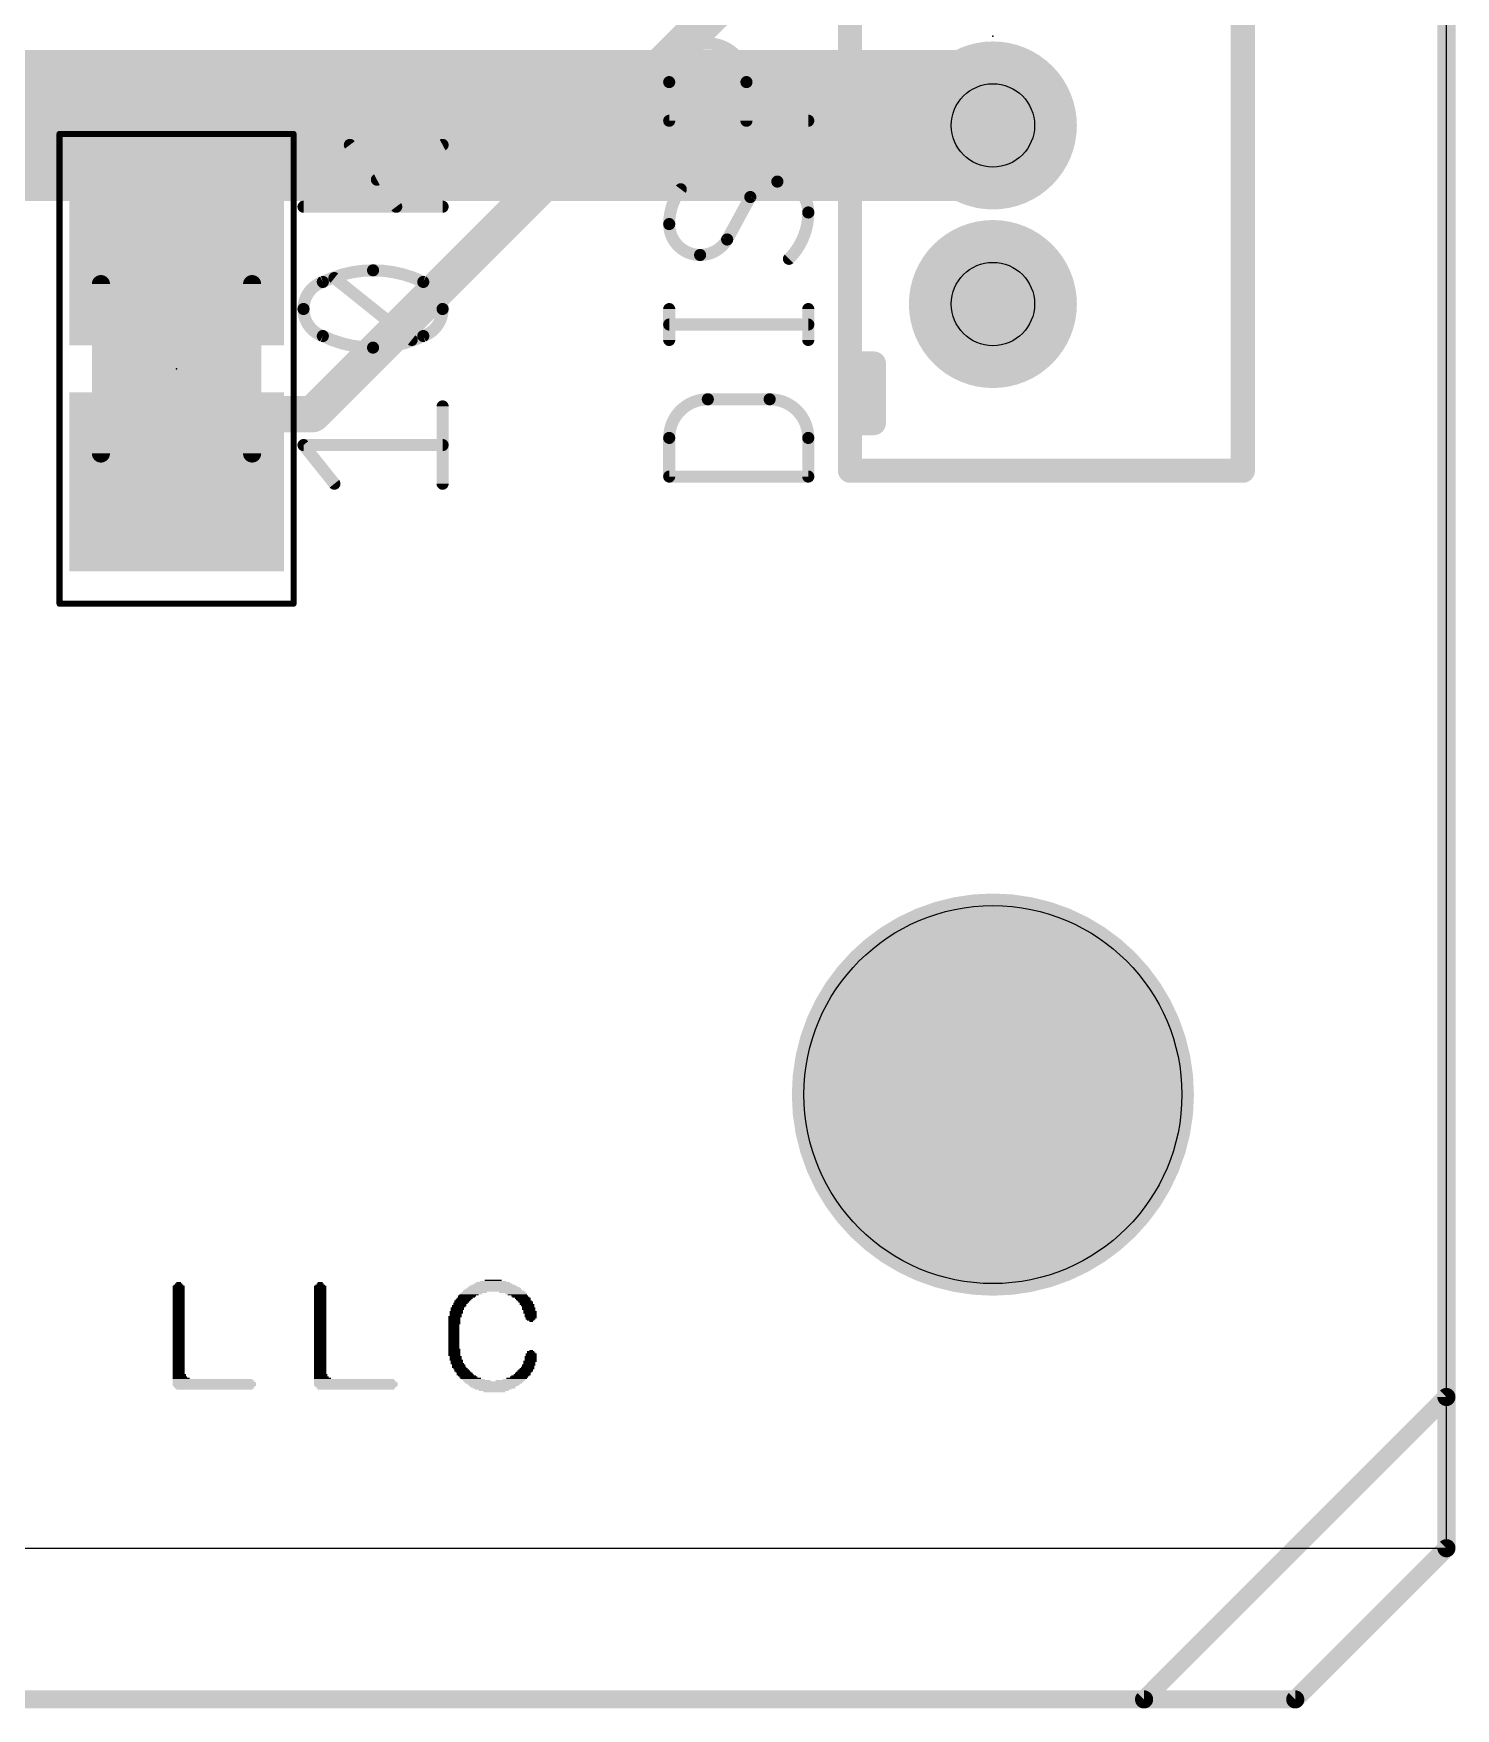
# Model space of a CAD drawing. Extents: x -0.05 to 2.15, y -0.05 to 2.68.
# Drawn here: x 1.683 to 2.153, y -0.053 to 0.501 of the extents above; entities that cross this region are included whole.
import ezdxf

# ---------------------------------------------------------------- set-up
doc = ezdxf.new("R2010")
doc.units = 0
for name, color, linetype in [('1', 12, 'CONTINUOUS'), ('16', 132, 'CONTINUOUS'), ('17', 110, 'CONTINUOUS'), ('20', 31, 'CONTINUOUS'), ('21', 253, 'CONTINUOUS'), ('23', 53, 'CONTINUOUS'), ('25', 253, 'CONTINUOUS'), ('29', 253, 'CONTINUOUS'), ('30', 253, 'CONTINUOUS'), ('31', 253, 'CONTINUOUS'), ('35', 253, 'CONTINUOUS'), ('39', 12, 'CONTINUOUS'), ('44', 253, 'CONTINUOUS'), ('51', 253, 'CONTINUOUS')]:
    doc.layers.add(name, color=color, linetype=linetype)

# ---------------------------------------------------------------- blocks, each defined once
blk = doc.blocks.new('RECT')
blk.add_solid([(-0.5, -0.5), (0.5, -0.5), (-0.5, 0.5), (0.5, 0.5)])
blk = doc.blocks.new('ROUNDP')
at = {"const_width": 0.5}
blk.add_lwpolyline([(0, -0.25, 1), (0, 0.25, 1), (0, -0.25)], format="xyb", dxfattribs=at)

msp = doc.modelspace()

# ---------------------------------------------------------------- linework, layer by layer
at = {"layer": '1'}
for points, const_width in [([(2.15, 0.05), (2.15, 2.25)], 0.006), ([(1.925, 0.525), (1.775, 0.375)], 0.012), ([(1.75, 0.375), (1.73, 0.352598)], 0.012), ([(1.775, 0.375), (1.75, 0.375)], 0.012), ([(2.05, -0.05), (2.15, 0.05)], 0.006), ([(0.05, -0.05), (2.05, -0.05)], 0.006)]:
    msp.add_lwpolyline(points, dxfattribs=dict(at, const_width=const_width))
for points, const_width in [([(1.75, 0.378, 1), (1.75, 0.372)], 0.006), ([(1.752238, 0.373002, 1), (1.747762, 0.376998)], 0.006), ([(1.772879, 0.377121, 1), (1.777121, 0.372879)], 0.006), ([(1.775, 0.372, 1), (1.775, 0.378)], 0.006), ([(1.727762, 0.354596, 1), (1.732238, 0.3506)], 0.006), ([(2.1485, 0.05, 1), (2.1515, 0.05)], 0.003), ([(2.151061, 0.048939, 1), (2.148939, 0.051061)], 0.003), ([(2.048939, -0.048939, 1), (2.051061, -0.051061)], 0.003), ([(2.05, -0.0515, 1), (2.05, -0.0485)], 0.003)]:
    msp.add_lwpolyline(points, format="xyb", dxfattribs=dict(at, const_width=const_width))
at = {"layer": '16'}
for points, const_width in [([(2.15, 0), (2.15, 2.3)], 0.006), ([(1.95, 0.470472), (1.279528, 0.470472)], 0.05), ([(2, 0.470472), (1.95, 0.470472)], 0.05), ([(2.1, -0.05), (2.15, 0)], 0.006), ([(0.05, -0.05), (2.1, -0.05)], 0.006)]:
    msp.add_lwpolyline(points, dxfattribs=dict(at, const_width=const_width))
for points, const_width in [([(1.95, 0.482972, 1), (1.95, 0.457972)], 0.025), ([(1.95, 0.457972, 1), (1.95, 0.482972)], 0.025), ([(2, 0.457972, 1), (2, 0.482972)], 0.025), ([(2.1485, 0, 1), (2.1515, 0)], 0.003), ([(2.151061, -0.001061, 1), (2.148939, 0.001061)], 0.003), ([(2.098939, -0.048939, 1), (2.101061, -0.051061)], 0.003), ([(2.1, -0.0515, 1), (2.1, -0.0485)], 0.003)]:
    msp.add_lwpolyline(points, format="xyb", dxfattribs=dict(at, const_width=const_width))
at = {"layer": '20'}
for p, q in [((2.15, 0), (2.15, 2.3)), ((0, 0), (2.15, 0))]:
    msp.add_line(p, q, dxfattribs=at)
msp.add_circle((2, 0.15), 0.0625, dxfattribs=at)
at = {"layer": '21', "const_width": 0.008}
for points in [[(1.952756, 0.643701), (1.952756, 0.356299)], [(2.082677, 0.643701), (2.082677, 0.356299)], [(1.96063, 0.391732), (1.954724, 0.391732)], [(1.96063, 0.372047), (1.96063, 0.391732)], [(1.96063, 0.372047), (1.954724, 0.372047)], [(2.082677, 0.356299), (1.952756, 0.356299)]]:
    msp.add_lwpolyline(points, dxfattribs=at)
at = {"layer": '21', "const_width": 0.004}
for points in [[(1.954724, 0.393732, 1), (1.954724, 0.389732)], [(1.96263, 0.391732, 1), (1.95863, 0.391732)], [(1.96063, 0.389732, 1), (1.96063, 0.393732)], [(1.954724, 0.374047, 1), (1.954724, 0.370047)], [(1.95863, 0.372047, 1), (1.96263, 0.372047)], [(1.96063, 0.370047, 1), (1.96063, 0.374047)], [(1.952756, 0.358299, 1), (1.952756, 0.354299)], [(2.082677, 0.354299, 1), (2.082677, 0.358299)], [(1.950756, 0.356299, 1), (1.954756, 0.356299)], [(2.080677, 0.356299, 1), (2.084677, 0.356299)]]:
    msp.add_lwpolyline(points, format="xyb", dxfattribs=at)
at = {"layer": '23'}
for p in [(2, 0.5), (1.73, 0.39)]:
    msp.add_point(p, dxfattribs=at)
at = {"layer": '25'}
for points, const_width in [([(1.9185, 0.484806, 1), (1.892945, 0.484806)], 0.004), ([(1.893945, 0.484806, 1), (1.891945, 0.484806)], 0.002), ([(1.891945, 0.484806, 1), (1.893945, 0.484806)], 0.002), ([(1.9195, 0.484806, 1), (1.9175, 0.484806)], 0.002), ([(1.9175, 0.484806, 1), (1.9195, 0.484806)], 0.002), ([(1.892945, 0.473029, 1), (1.892945, 0.471029)], 0.002), ([(1.891945, 0.472029, 1), (1.893945, 0.472029)], 0.002), ([(1.9175, 0.472029, 1), (1.9195, 0.472029)], 0.002), ([(1.938945, 0.471029, 1), (1.938945, 0.473029)], 0.002), ([(1.788133, 0.464633, 1), (1.786533, 0.463433)], 0.002), ([(1.818468, 0.463149, 1), (1.817532, 0.464917)], 0.002), ([(1.79581, 0.453417, 1), (1.796746, 0.451649)], 0.002), ([(1.896778, 0.449362, 0.162281), (1.892945, 0.437862)], 0.004), ([(1.897578, 0.448762, 1), (1.895978, 0.449962)], 0.002), ([(1.928723, 0.451918, 0.265565), (1.919778, 0.446806)], 0.004), ([(1.920656, 0.446328, 1), (1.9189, 0.447285)], 0.002), ([(1.938945, 0.441695, 0.414214), (1.928723, 0.451918)], 0.004), ([(1.928723, 0.452918, 1), (1.928723, 0.450918)], 0.002), ([(1.928723, 0.450918, 1), (1.928723, 0.452918)], 0.002), ([(1.772, 0.444589, 1), (1.772, 0.442589)], 0.002), ([(1.801867, 0.442989, 1), (1.803467, 0.444189)], 0.002), ([(1.818, 0.442589, 1), (1.818, 0.444589)], 0.002), ([(1.918917, 0.447314, 1), (1.92064, 0.446299)], 0.002), ([(1.932556, 0.426362, 0.199996), (1.938945, 0.441695)], 0.004), ([(1.939945, 0.441695, 1), (1.937945, 0.441695)], 0.002), ([(1.892945, 0.437862, 0.414214), (1.903167, 0.42764)], 0.004), ([(1.893945, 0.437862, 1), (1.891945, 0.437862)], 0.002), ([(1.891945, 0.437862, 1), (1.893945, 0.437862)], 0.002), ([(1.937945, 0.441695, 1), (1.939945, 0.441695)], 0.002), ([(1.903167, 0.42764, 0.265567), (1.912112, 0.432751)], 0.004), ([(1.911234, 0.43323, 1), (1.912989, 0.432272)], 0.002), ([(1.912973, 0.432243, 1), (1.91125, 0.433259)], 0.002), ([(1.903167, 0.42864, 1), (1.903167, 0.42664)], 0.002), ([(1.903167, 0.42664, 1), (1.903167, 0.42864)], 0.002), ([(1.931852, 0.427072, 1), (1.93326, 0.425652)], 0.002), ([(1.795, 0.422555, 0.113886), (1.778389, 0.418722)], 0.004), ([(1.782847, 0.420781, 1), (1.781598, 0.419219)], 0.002), ([(1.811611, 0.418722, 0.113886), (1.795, 0.422555)], 0.004), ([(1.795, 0.423555, 1), (1.795, 0.421555)], 0.002), ([(1.795, 0.421555, 1), (1.795, 0.423555)], 0.002), ([(1.778389, 0.418722, 0.320469), (1.772, 0.409778)], 0.004), ([(1.777951, 0.419621, 1), (1.778827, 0.417823)], 0.002), ([(1.778713, 0.417776, 1), (1.778065, 0.419668)], 0.002), ([(1.818, 0.409778, 0.320462), (1.811611, 0.418722)], 0.004), ([(1.811936, 0.419668, 1), (1.811287, 0.417776)], 0.002), ([(1.811173, 0.417823, 1), (1.812049, 0.419621)], 0.002), ([(1.772, 0.409778, 0.320467), (1.778389, 0.400833)], 0.004), ([(1.773, 0.409778, 1), (1.771, 0.409778)], 0.002), ([(1.771, 0.409778, 1), (1.773, 0.409778)], 0.002), ([(1.811611, 0.400833, 0.320461), (1.818, 0.409778)], 0.004), ([(1.819, 0.409778, 1), (1.817, 0.409778)], 0.002), ([(1.817, 0.409778, 1), (1.819, 0.409778)], 0.002), ([(1.893945, 0.409751, 1), (1.891945, 0.409751)], 0.002), ([(1.939945, 0.409751, 1), (1.937945, 0.409751)], 0.002), ([(1.892945, 0.40564, 1), (1.892945, 0.40364)], 0.002), ([(1.938945, 0.40364, 1), (1.938945, 0.40564)], 0.002), ([(1.778389, 0.400833, 0.113886), (1.795, 0.397)], 0.004), ([(1.778827, 0.401732, 1), (1.777951, 0.399934)], 0.002), ([(1.778065, 0.399887, 1), (1.778713, 0.401779)], 0.002), ([(1.795, 0.397, 0.113886), (1.811611, 0.400833)], 0.004), ([(1.795, 0.398, 1), (1.795, 0.396)], 0.002), ([(1.795, 0.396, 1), (1.795, 0.398)], 0.002), ([(1.807153, 0.398774, 1), (1.808403, 0.400336)], 0.002), ([(1.811287, 0.401779, 1), (1.811936, 0.399887)], 0.002), ([(1.812049, 0.399934, 1), (1.811173, 0.401732)], 0.002), ([(1.891945, 0.399529, 1), (1.893945, 0.399529)], 0.002), ([(1.937945, 0.399529, 1), (1.939945, 0.399529)], 0.002), ([(1.819, 0.377555, 1), (1.817, 0.377555)], 0.002), ([(1.905723, 0.379918, 0.414214), (1.892945, 0.36714)], 0.004), ([(1.905723, 0.380918, 1), (1.905723, 0.378918)], 0.002), ([(1.905723, 0.378918, 1), (1.905723, 0.380918)], 0.002), ([(1.938945, 0.36714, 0.414216), (1.926167, 0.379918)], 0.004), ([(1.926167, 0.380918, 1), (1.926167, 0.378918)], 0.002), ([(1.926167, 0.378918, 1), (1.926167, 0.380918)], 0.002), ([(1.772, 0.365778, 1), (1.772, 0.363778)], 0.002), ([(1.772781, 0.365402, 1), (1.771219, 0.364153)], 0.002), ([(1.818, 0.363778, 1), (1.818, 0.365778)], 0.002), ([(1.893945, 0.36714, 1), (1.891945, 0.36714)], 0.002), ([(1.891945, 0.36714, 1), (1.893945, 0.36714)], 0.002), ([(1.939945, 0.36714, 1), (1.937945, 0.36714)], 0.002), ([(1.937945, 0.36714, 1), (1.939945, 0.36714)], 0.002), ([(1.892945, 0.355362, 1), (1.892945, 0.353362)], 0.002), ([(1.891945, 0.354362, 1), (1.893945, 0.354362)], 0.002), ([(1.937945, 0.354362, 1), (1.939945, 0.354362)], 0.002), ([(1.938945, 0.353362, 1), (1.938945, 0.355362)], 0.002), ([(1.781441, 0.351375, 1), (1.783003, 0.352625)], 0.002), ([(1.817, 0.352, 1), (1.819, 0.352)], 0.002)]:
    msp.add_lwpolyline(points, format="xyb", dxfattribs=dict(at, const_width=const_width))
at = {"layer": '25', "const_width": 0.004}
for points in [[(1.892945, 0.472029), (1.892945, 0.484806)], [(1.9185, 0.484806), (1.9185, 0.472029)], [(1.938945, 0.472029), (1.892945, 0.472029)], [(1.787333, 0.464033), (1.802667, 0.443589)], [(1.818, 0.464033), (1.796278, 0.452533)], [(1.919778, 0.446806), (1.912112, 0.432751)], [(1.818, 0.443589), (1.772, 0.443589)], [(1.807778, 0.399555), (1.782222, 0.42)], [(1.892945, 0.399529), (1.892945, 0.409751)], [(1.938945, 0.399529), (1.938945, 0.409751)], [(1.892945, 0.40464), (1.938945, 0.40464)], [(1.818, 0.352), (1.818, 0.377555)], [(1.905723, 0.379918), (1.926167, 0.379918)], [(1.782222, 0.352), (1.772, 0.364778)], [(1.772, 0.364778), (1.818, 0.364778)], [(1.892945, 0.354362), (1.892945, 0.36714)], [(1.938945, 0.36714), (1.938945, 0.354362)], [(1.938945, 0.354362), (1.892945, 0.354362)]]:
    msp.add_lwpolyline(points, dxfattribs=at)
at = {"layer": '29', "const_width": 0.0665}
msp.add_lwpolyline([(2, 0.11675, 1), (2, 0.18325, 1), (2, 0.11675)], format="xyb", dxfattribs=at)
at = {"layer": '30', "const_width": 0.0665}
msp.add_lwpolyline([(2, 0.11675, 1), (2, 0.18325, 1), (2, 0.11675)], format="xyb", dxfattribs=at)
at = {"layer": '39', "const_width": 0.002}
for points in [[(1.691299, 0.312323), (1.691299, 0.467677)], [(1.691299, 0.467677), (1.768701, 0.467677)], [(1.768701, 0.467677), (1.768701, 0.312323)], [(1.768701, 0.312323), (1.691299, 0.312323)]]:
    msp.add_lwpolyline(points, dxfattribs=at)
at = {"layer": '39', "const_width": 0.001}
for points in [[(1.691799, 0.467677, 1), (1.690799, 0.467677)], [(1.691299, 0.468177, 1), (1.691299, 0.467177)], [(1.769201, 0.467677, 1), (1.768201, 0.467677)], [(1.768701, 0.467177, 1), (1.768701, 0.468177)], [(1.691299, 0.312823, 1), (1.691299, 0.311823)], [(1.690799, 0.312323, 1), (1.691799, 0.312323)], [(1.768201, 0.312323, 1), (1.769201, 0.312323)], [(1.768701, 0.311823, 1), (1.768701, 0.312823)]]:
    msp.add_lwpolyline(points, format="xyb", dxfattribs=at)
at = {"layer": '44'}
for centre in [(2, 0.470472), (2, 0.411417)]:
    msp.add_circle(centre, 0.01378, dxfattribs=at)
at = {"layer": '51', "const_width": 0.006}
for points in [[(1.705, 0.418), (1.705, 0.362)], [(1.755, 0.418), (1.755, 0.362)]]:
    msp.add_lwpolyline(points, dxfattribs=at)
at = {"layer": '51', "const_width": 0.003}
for points in [[(1.7065, 0.418, 1), (1.7035, 0.418)], [(1.7565, 0.418, 1), (1.7535, 0.418)], [(1.7035, 0.362, 1), (1.7065, 0.362)], [(1.7535, 0.362, 1), (1.7565, 0.362)]]:
    msp.add_lwpolyline(points, format="xyb", dxfattribs=at)

# ---------------------------------------------------------------- block references
at = {"layer": '1', "xscale": 0.051181, "yscale": 0.062992, "rotation": 90}
for p in [(1.73, 0.427402), (1.73, 0.352598)]:
    msp.add_blockref('RECT', p, dxfattribs=at)
at = {"layer": '17', "xscale": 0.047559, "yscale": 0.047559, "rotation": 90}
for p in [(2, 0.470472), (2, 0.470472), (2, 0.411417), (2, 0.411417)]:
    msp.add_blockref('ROUNDP', p, dxfattribs=at)
at = {"layer": '25', "yscale": 0.0004}
for p, xscale in [((1.8347, 0.0886), 0.0056), ((1.7307, 0.0866), 0.004), ((1.7307, 0.0862), 0.004), ((1.7307, 0.0858), 0.004), ((1.7307, 0.0854), 0.004), ((1.7307, 0.085), 0.004), ((1.7307, 0.0846), 0.004), ((1.7307, 0.0842), 0.004), ((1.7307, 0.0838), 0.004), ((1.7307, 0.0834), 0.004), ((1.7307, 0.083), 0.004), ((1.7307, 0.087), 0.0032), ((1.7307, 0.0874), 0.0024), ((1.7307, 0.0878), 0.0016), ((1.7775, 0.0866), 0.004), ((1.7775, 0.0862), 0.004), ((1.7775, 0.0858), 0.004), ((1.7775, 0.0854), 0.004), ((1.7775, 0.085), 0.004), ((1.7775, 0.0846), 0.004), ((1.7775, 0.0842), 0.004), ((1.7775, 0.0838), 0.004), ((1.7775, 0.0834), 0.004), ((1.7775, 0.083), 0.004), ((1.7775, 0.087), 0.0032), ((1.7775, 0.0874), 0.0024), ((1.7775, 0.0878), 0.0016), ((1.8261, 0.0834), 0.006), ((1.8259, 0.083), 0.0056), ((1.8267, 0.0838), 0.0064), ((1.8275, 0.0842), 0.0072), ((1.8285, 0.0846), 0.0084), ((1.8349, 0.085), 0.0204), ((1.8347, 0.0854), 0.0192), ((1.8349, 0.0858), 0.018), ((1.8349, 0.0862), 0.0172), ((1.8347, 0.0866), 0.016), ((1.8347, 0.087), 0.0144), ((1.8347, 0.0874), 0.0128), ((1.8347, 0.0878), 0.0112), ((1.8347, 0.0882), 0.0088), ((1.8411, 0.0846), 0.0088), ((1.8423, 0.0842), 0.0072), ((1.8427, 0.0838), 0.0064), ((1.8435, 0.0834), 0.0056), ((1.8439, 0.083), 0.0056), ((1.7307, 0.0826), 0.004), ((1.7307, 0.0822), 0.004), ((1.7307, 0.0818), 0.004), ((1.7307, 0.0814), 0.004), ((1.7307, 0.081), 0.004), ((1.7307, 0.0806), 0.004), ((1.7307, 0.0802), 0.004), ((1.7307, 0.0798), 0.004), ((1.7307, 0.0794), 0.004), ((1.7307, 0.079), 0.004), ((1.7307, 0.0786), 0.004), ((1.7307, 0.0782), 0.004), ((1.7307, 0.0778), 0.004), ((1.7307, 0.0774), 0.004), ((1.7775, 0.0826), 0.004), ((1.7775, 0.0822), 0.004), ((1.7775, 0.0818), 0.004), ((1.7775, 0.0814), 0.004), ((1.7775, 0.081), 0.004), ((1.7775, 0.0806), 0.004), ((1.7775, 0.0802), 0.004), ((1.7775, 0.0798), 0.004), ((1.7775, 0.0794), 0.004), ((1.7775, 0.079), 0.004), ((1.7775, 0.0786), 0.004), ((1.7775, 0.0782), 0.004), ((1.7775, 0.0778), 0.004), ((1.7775, 0.0774), 0.004), ((1.8225, 0.0782), 0.0044), ((1.8225, 0.0778), 0.0044), ((1.8223, 0.0774), 0.004), ((1.8229, 0.0794), 0.0044), ((1.8229, 0.079), 0.0044), ((1.8227, 0.0786), 0.004), ((1.8235, 0.0802), 0.0048), ((1.8233, 0.0798), 0.0044), ((1.8239, 0.081), 0.0048), ((1.8237, 0.0806), 0.0044), ((1.8245, 0.0818), 0.0052), ((1.8243, 0.0814), 0.0048), ((1.8249, 0.0822), 0.0052), ((1.8253, 0.0826), 0.0052), ((1.8445, 0.0826), 0.0052), ((1.8447, 0.0822), 0.0048), ((1.8451, 0.0818), 0.0048), ((1.8455, 0.0814), 0.0048), ((1.8457, 0.081), 0.0044), ((1.8459, 0.0806), 0.0048), ((1.8461, 0.0802), 0.0044), ((1.8463, 0.0798), 0.004), ((1.8465, 0.0794), 0.0044), ((1.8465, 0.079), 0.0044), ((1.8467, 0.0786), 0.004), ((1.8469, 0.0782), 0.0044), ((1.8469, 0.0778), 0.0044), ((1.8471, 0.0774), 0.004), ((1.7307, 0.077), 0.004), ((1.7307, 0.0766), 0.004), ((1.7307, 0.0762), 0.004), ((1.7307, 0.0758), 0.004), ((1.7307, 0.0754), 0.004), ((1.7307, 0.075), 0.004), ((1.7307, 0.0746), 0.004), ((1.7307, 0.0742), 0.004), ((1.7307, 0.0738), 0.004), ((1.7307, 0.0734), 0.004), ((1.7307, 0.073), 0.004), ((1.7307, 0.0726), 0.004), ((1.7307, 0.0722), 0.004), ((1.7775, 0.077), 0.004), ((1.7775, 0.0766), 0.004), ((1.7775, 0.0762), 0.004), ((1.7775, 0.0758), 0.004), ((1.7775, 0.0754), 0.004), ((1.7775, 0.075), 0.004), ((1.7775, 0.0746), 0.004), ((1.7775, 0.0742), 0.004), ((1.7775, 0.0738), 0.004), ((1.7775, 0.0734), 0.004), ((1.7775, 0.073), 0.004), ((1.7775, 0.0726), 0.004), ((1.7775, 0.0722), 0.004), ((1.8221, 0.0766), 0.0044), ((1.8219, 0.0762), 0.004), ((1.8219, 0.0758), 0.004), ((1.8219, 0.0754), 0.004), ((1.8219, 0.075), 0.004), ((1.8219, 0.0746), 0.004), ((1.8219, 0.0742), 0.004), ((1.8217, 0.0738), 0.0036), ((1.8217, 0.0734), 0.0036), ((1.8217, 0.073), 0.0036), ((1.8217, 0.0726), 0.0036), ((1.8217, 0.0722), 0.0036), ((1.8223, 0.077), 0.004), ((1.8471, 0.077), 0.004), ((1.8471, 0.0766), 0.004), ((1.8473, 0.0762), 0.0036), ((1.8471, 0.0758), 0.0032), ((1.8471, 0.0754), 0.0024), ((1.8473, 0.075), 0.0012), ((1.7307, 0.0718), 0.004), ((1.7307, 0.0714), 0.004), ((1.7307, 0.071), 0.004), ((1.7307, 0.0706), 0.004), ((1.7307, 0.0702), 0.004), ((1.7307, 0.0698), 0.004), ((1.7307, 0.0694), 0.004), ((1.7307, 0.069), 0.004), ((1.7307, 0.0686), 0.004), ((1.7307, 0.0682), 0.004), ((1.7307, 0.0678), 0.004), ((1.7307, 0.0674), 0.004), ((1.7307, 0.067), 0.004), ((1.7307, 0.0666), 0.004), ((1.7775, 0.0718), 0.004), ((1.7775, 0.0714), 0.004), ((1.7775, 0.071), 0.004), ((1.7775, 0.0706), 0.004), ((1.7775, 0.0702), 0.004), ((1.7775, 0.0698), 0.004), ((1.7775, 0.0694), 0.004), ((1.7775, 0.069), 0.004), ((1.7775, 0.0686), 0.004), ((1.7775, 0.0682), 0.004), ((1.7775, 0.0678), 0.004), ((1.7775, 0.0674), 0.004), ((1.7775, 0.067), 0.004), ((1.7775, 0.0666), 0.004), ((1.8217, 0.0718), 0.0036), ((1.8217, 0.0714), 0.0036), ((1.8217, 0.071), 0.0036), ((1.8217, 0.0706), 0.0036), ((1.8217, 0.0702), 0.0036), ((1.8217, 0.0698), 0.0036), ((1.8217, 0.0694), 0.0036), ((1.8217, 0.069), 0.0036), ((1.8217, 0.0686), 0.0036), ((1.8217, 0.0682), 0.0036), ((1.8217, 0.0678), 0.0036), ((1.8217, 0.0674), 0.0036), ((1.8217, 0.067), 0.0036), ((1.8217, 0.0666), 0.0036), ((1.7307, 0.0662), 0.004), ((1.7307, 0.0658), 0.004), ((1.7307, 0.0654), 0.004), ((1.7307, 0.065), 0.004), ((1.7307, 0.0646), 0.004), ((1.7307, 0.0642), 0.004), ((1.7307, 0.0638), 0.004), ((1.7307, 0.0634), 0.004), ((1.7307, 0.063), 0.004), ((1.7307, 0.0626), 0.004), ((1.7307, 0.0622), 0.004), ((1.7307, 0.0618), 0.004), ((1.7307, 0.0614), 0.004), ((1.7307, 0.061), 0.004), ((1.7775, 0.0662), 0.004), ((1.7775, 0.0658), 0.004), ((1.7775, 0.0654), 0.004), ((1.7775, 0.065), 0.004), ((1.7775, 0.0646), 0.004), ((1.7775, 0.0642), 0.004), ((1.7775, 0.0638), 0.004), ((1.7775, 0.0634), 0.004), ((1.7775, 0.063), 0.004), ((1.7775, 0.0626), 0.004), ((1.7775, 0.0622), 0.004), ((1.7775, 0.0618), 0.004), ((1.7775, 0.0614), 0.004), ((1.7775, 0.061), 0.004), ((1.8217, 0.0662), 0.0036), ((1.8219, 0.0658), 0.004), ((1.8219, 0.0654), 0.004), ((1.8219, 0.065), 0.004), ((1.8219, 0.0646), 0.004), ((1.8219, 0.0642), 0.004), ((1.8219, 0.0638), 0.004), ((1.8223, 0.0634), 0.004), ((1.8223, 0.063), 0.004), ((1.8223, 0.0626), 0.004), ((1.8225, 0.0622), 0.0044), ((1.8227, 0.0618), 0.004), ((1.8227, 0.0614), 0.004), ((1.8229, 0.061), 0.0044), ((1.8469, 0.0618), 0.0044), ((1.8467, 0.0614), 0.004), ((1.8467, 0.061), 0.004), ((1.8471, 0.0634), 0.004), ((1.8471, 0.063), 0.004), ((1.8471, 0.0626), 0.004), ((1.8471, 0.0622), 0.004), ((1.8473, 0.0642), 0.0036), ((1.8473, 0.0638), 0.0036), ((1.8471, 0.065), 0.0024), ((1.8473, 0.0646), 0.0028), ((1.8473, 0.0654), 0.0012), ((1.7307, 0.0606), 0.004), ((1.7307, 0.0602), 0.004), ((1.7307, 0.0598), 0.004), ((1.7307, 0.0594), 0.004), ((1.7307, 0.059), 0.004), ((1.7307, 0.0586), 0.004), ((1.7307, 0.0582), 0.004), ((1.7307, 0.0578), 0.004), ((1.7309, 0.0574), 0.0044), ((1.7309, 0.057), 0.0044), ((1.7311, 0.0566), 0.0048), ((1.7315, 0.0562), 0.0056), ((1.7419, 0.0558), 0.0264), ((1.7421, 0.0554), 0.0268), ((1.7775, 0.0606), 0.004), ((1.7775, 0.0602), 0.004), ((1.7775, 0.0598), 0.004), ((1.7775, 0.0594), 0.004), ((1.7775, 0.059), 0.004), ((1.7775, 0.0586), 0.004), ((1.7775, 0.0582), 0.004), ((1.7775, 0.0578), 0.004), ((1.7777, 0.0574), 0.0044), ((1.7777, 0.057), 0.0044), ((1.7779, 0.0566), 0.0048), ((1.7783, 0.0562), 0.0056), ((1.7887, 0.0558), 0.0264), ((1.7889, 0.0554), 0.0268), ((1.8233, 0.0606), 0.0044), ((1.8233, 0.0602), 0.0044), ((1.8235, 0.0598), 0.0048), ((1.8239, 0.0594), 0.0048), ((1.8243, 0.059), 0.0048), ((1.8245, 0.0586), 0.0052), ((1.8249, 0.0582), 0.0052), ((1.8253, 0.0578), 0.0052), ((1.8255, 0.0574), 0.0056), ((1.8261, 0.057), 0.006), ((1.8265, 0.0566), 0.006), ((1.8273, 0.0562), 0.0068), ((1.8281, 0.0558), 0.0076), ((1.8293, 0.0554), 0.0092), ((1.8403, 0.0554), 0.0096), ((1.8417, 0.0558), 0.0076), ((1.8425, 0.0562), 0.0068), ((1.8433, 0.0566), 0.006), ((1.8437, 0.057), 0.006), ((1.8443, 0.0574), 0.0056), ((1.8445, 0.0578), 0.0052), ((1.8449, 0.0582), 0.0052), ((1.8453, 0.0586), 0.0052), ((1.8455, 0.059), 0.0048), ((1.8459, 0.0594), 0.0048), ((1.8461, 0.0598), 0.0044), ((1.8465, 0.0606), 0.0044), ((1.8463, 0.0602), 0.004), ((1.7423, 0.055), 0.0272), ((1.7425, 0.0546), 0.0276), ((1.7425, 0.0542), 0.0276), ((1.7425, 0.0538), 0.0276), ((1.7425, 0.0534), 0.0268), ((1.7425, 0.053), 0.026), ((1.7425, 0.0526), 0.0252), ((1.7891, 0.055), 0.0272), ((1.7893, 0.0546), 0.0276), ((1.7893, 0.0542), 0.0276), ((1.7893, 0.0538), 0.0276), ((1.7893, 0.0534), 0.0268), ((1.7893, 0.053), 0.026), ((1.7893, 0.0526), 0.0252), ((1.8349, 0.055), 0.0196), ((1.8349, 0.0546), 0.0188), ((1.8349, 0.0542), 0.0172), ((1.8349, 0.0538), 0.0164), ((1.8347, 0.0534), 0.0152), ((1.8349, 0.053), 0.014), ((1.8347, 0.0526), 0.012), ((1.8349, 0.0522), 0.01), ((1.8351, 0.0518), 0.0072)]:
    msp.add_blockref('RECT', p, dxfattribs=dict(at, xscale=xscale))
at = {"layer": '29', "rotation": 90}
for name, p, xscale, yscale in [('ROUNDP', (2, 0.470472), 0.055559, 0.055559), ('RECT', (1.73, 0.427402), 0.059181, 0.070992), ('ROUNDP', (2, 0.411417), 0.055559, 0.055559), ('RECT', (1.73, 0.352598), 0.059181, 0.070992)]:
    msp.add_blockref(name, p, dxfattribs=dict(at, xscale=xscale, yscale=yscale))
at = {"layer": '30', "xscale": 0.055559, "yscale": 0.055559, "rotation": 90}
for p in [(2, 0.470472), (2, 0.411417)]:
    msp.add_blockref('ROUNDP', p, dxfattribs=at)
at = {"layer": '31', "xscale": 0.051181, "yscale": 0.062992, "rotation": 90}
for p in [(1.73, 0.427402), (1.73, 0.352598)]:
    msp.add_blockref('RECT', p, dxfattribs=at)
at = {"layer": '35', "xscale": 0.01574, "yscale": 0.047236, "rotation": 90}
msp.add_blockref('RECT', (1.73, 0.39), dxfattribs=at)
at = {"layer": '51', "xscale": 0.014, "yscale": 0.056, "rotation": 90}
for p in [(1.73, 0.424), (1.73, 0.356)]:
    msp.add_blockref('RECT', p, dxfattribs=at)

doc.saveas('drawing.dxf')
